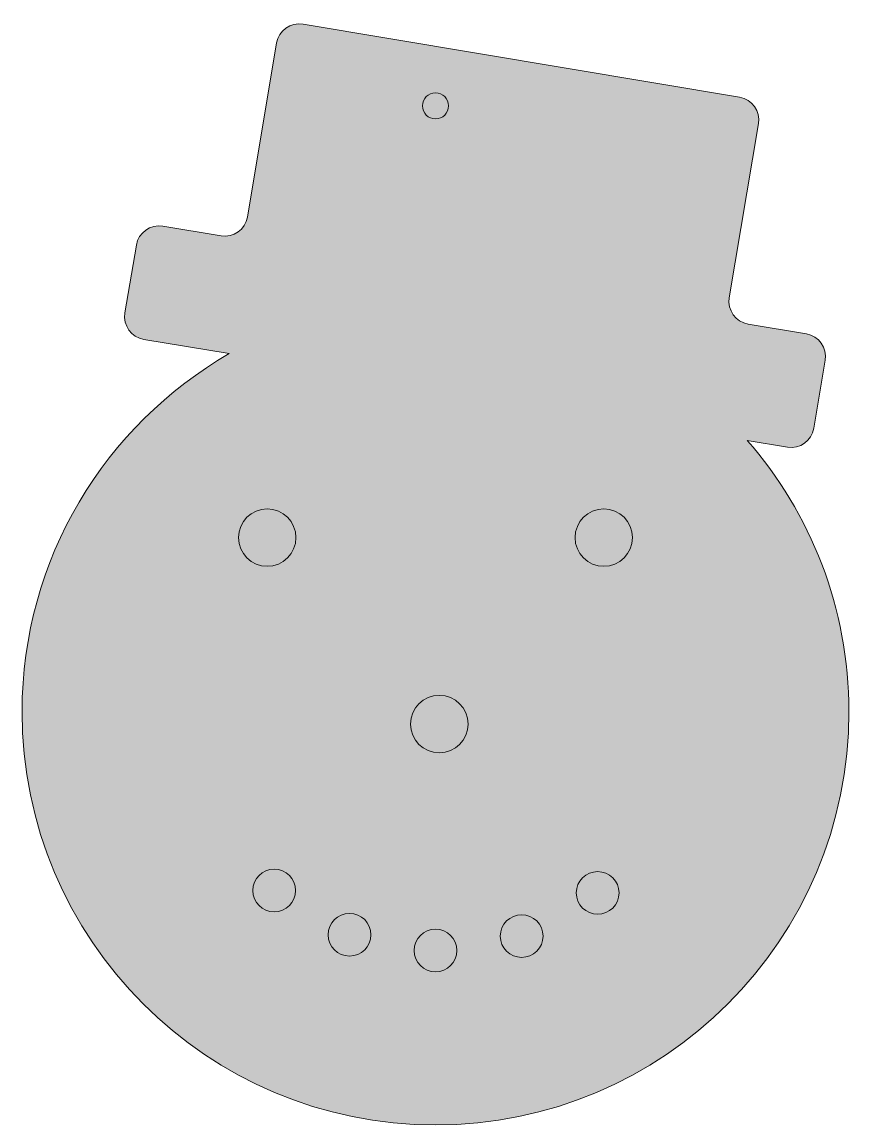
# Model space of a CAD drawing. Header units: millimetres. Extents: x 0 to 36, y -48.1 to -0.1.
import ezdxf

# ---------------------------------------------------------------- set-up
doc = ezdxf.new("R2010")
doc.units = ezdxf.units.MM
doc.header["$MEASUREMENT"] = 0
doc.layers.add('Layer 1', color=7, linetype='Continuous', lineweight=0)

# ---------------------------------------------------------------- blocks, each defined once
blk = doc.blocks.new('Block_0')
at = {"layer": 'Layer 1', "true_color": 0x231f20, "transparency": 33554687}
h = blk.add_hatch(color=250, dxfattribs=at)
h.dxf.hatch_style = 2
edge = h.paths.add_edge_path()
edge.add_arc((18, -3.725), 0.568, 0, 360)
at = {"layer": 'Layer 1', "true_color": 0x1c75bc, "transparency": 33554687}
h = blk.add_hatch(color=152, dxfattribs=at)
h.dxf.hatch_style = 2
edge = h.paths.add_edge_path()
edge.add_arc((10.672, -22.529), 1.251, 0, 360)
h = blk.add_hatch(color=152, dxfattribs=at)
h.dxf.hatch_style = 2
edge = h.paths.add_edge_path()
edge.add_arc((25.328, -22.529), 1.251, 0, 360)
at = {"layer": 'Layer 1', "true_color": 0xf7941d, "transparency": 33554687}
h = blk.add_hatch(color=30, dxfattribs=at)
h.dxf.hatch_style = 2
edge = h.paths.add_edge_path()
edge.add_arc((18.165, -30.651), 1.251, 0, 360)
at = {"layer": 'Layer 1', "true_color": 0x231f20, "transparency": 33554687}
h = blk.add_hatch(color=250, dxfattribs=at)
h.dxf.hatch_style = 2
edge = h.paths.add_edge_path()
edge.add_arc((10.979, -37.902), 0.93, 0, 360)
h = blk.add_hatch(color=250, dxfattribs=at)
h.dxf.hatch_style = 2
edge = h.paths.add_edge_path()
edge.add_arc((25.06, -38.007), 0.93, 0, 360)
h = blk.add_hatch(color=250, dxfattribs=at)
h.dxf.hatch_style = 2
edge = h.paths.add_edge_path()
edge.add_arc((14.259, -39.828), 0.93, 0, 360)
h = blk.add_hatch(color=250, dxfattribs=at)
h.dxf.hatch_style = 2
edge = h.paths.add_edge_path()
edge.add_arc((21.751, -39.885), 0.93, 0, 360)
h = blk.add_hatch(color=250, dxfattribs=at)
h.dxf.hatch_style = 2
edge = h.paths.add_edge_path()
edge.add_arc((18, -40.517), 0.93, 0, 360)
at = {"layer": 'Layer 1'}
for centre, radius in [((18, -3.725), 0.568), ((10.672, -22.529), 1.251), ((25.328, -22.529), 1.251), ((18.165, -30.651), 1.251), ((10.979, -37.902), 0.93), ((25.06, -38.007), 0.93), ((14.259, -39.828), 0.93), ((21.751, -39.885), 0.93), ((18, -40.517), 0.93)]:
    blk.add_circle(centre, radius, dxfattribs=at)

msp = doc.modelspace()

# ---------------------------------------------------------------- hatches: boundary and pattern name
at = {"layer": 'Layer 1', "true_color": 0xd1d3d4, "transparency": 33554687}
h = msp.add_hatch(color=254, dxfattribs=at)
h.dxf.hatch_style = 2
edge = h.paths.add_edge_path()
edge.add_spline(control_points=[(31.572, -18.296), (31.572, -18.296), (33.321, -18.589), (33.321, -18.589), (33.863, -18.68), (34.381, -18.31), (34.472, -17.768), (34.472, -17.768), (34.968, -14.808), (34.968, -14.808), (35.059, -14.265), (34.689, -13.747), (34.147, -13.656), (34.147, -13.656), (31.612, -13.232), (31.612, -13.232), (31.07, -13.141), (30.7, -12.623), (30.791, -12.08), (30.791, -12.08), (32.061, -4.5), (32.061, -4.5), (32.152, -3.957), (31.782, -3.439), (31.24, -3.348), (31.24, -3.348), (12.235, -0.165), (12.235, -0.165), (11.692, -0.074), (11.174, -0.444), (11.083, -0.986), (11.083, -0.986), (9.814, -8.567), (9.814, -8.567), (9.723, -9.109), (9.205, -9.479), (8.662, -9.388), (8.662, -9.388), (6.127, -8.964), (6.127, -8.964), (5.585, -8.873), (5.067, -9.242), (4.976, -9.785), (4.976, -9.785), (4.48, -12.745), (4.48, -12.745), (4.389, -13.287), (4.759, -13.805), (5.301, -13.896), (5.301, -13.896), (9.014, -14.518), (9.014, -14.518), (3.628, -17.629), (0, -23.445), (0, -30.112), (0, -40.053), (8.059, -48.112), (18, -48.112), (27.941, -48.112), (36, -40.053), (36, -30.112), (36, -25.589), (34.328, -21.458), (31.572, -18.296)], knot_values=[0, 0, 0, 0, 1, 1, 1, 2, 2, 2, 3, 3, 3, 4, 4, 4, 5, 5, 5, 6, 6, 6, 7, 7, 7, 8, 8, 8, 9, 9, 9, 10, 10, 10, 11, 11, 11, 12, 12, 12, 13, 13, 13, 14, 14, 14, 15, 15, 15, 16, 16, 16, 17, 17, 17, 18, 18, 18, 19, 19, 19, 20, 20, 20, 21, 21, 21, 21], degree=3, periodic=0)

# ---------------------------------------------------------------- linework, layer by layer
at = {"layer": 'Layer 1'}
msp.add_open_spline([(31.572, -18.296), (31.572, -18.296), (33.321, -18.589), (33.321, -18.589), (33.863, -18.68), (34.381, -18.31), (34.472, -17.768), (34.472, -17.768), (34.968, -14.808), (34.968, -14.808), (35.059, -14.265), (34.689, -13.747), (34.147, -13.656), (34.147, -13.656), (31.612, -13.232), (31.612, -13.232), (31.07, -13.141), (30.7, -12.623), (30.791, -12.08), (30.791, -12.08), (32.061, -4.5), (32.061, -4.5), (32.152, -3.957), (31.782, -3.439), (31.24, -3.348), (31.24, -3.348), (12.235, -0.165), (12.235, -0.165), (11.692, -0.074), (11.174, -0.444), (11.083, -0.986), (11.083, -0.986), (9.814, -8.567), (9.814, -8.567), (9.723, -9.109), (9.205, -9.479), (8.662, -9.388), (8.662, -9.388), (6.127, -8.964), (6.127, -8.964), (5.585, -8.873), (5.067, -9.242), (4.976, -9.785), (4.976, -9.785), (4.48, -12.745), (4.48, -12.745), (4.389, -13.287), (4.759, -13.805), (5.301, -13.896), (5.301, -13.896), (9.014, -14.518), (9.014, -14.518), (3.628, -17.629), (0, -23.445), (0, -30.112), (0, -40.053), (8.059, -48.112), (18, -48.112), (27.941, -48.112), (36, -40.053), (36, -30.112), (36, -25.589), (34.328, -21.458), (31.572, -18.296)], degree=3, knots=[0, 0, 0, 0, 1, 1, 1, 2, 2, 2, 3, 3, 3, 4, 4, 4, 5, 5, 5, 6, 6, 6, 7, 7, 7, 8, 8, 8, 9, 9, 9, 10, 10, 10, 11, 11, 11, 12, 12, 12, 13, 13, 13, 14, 14, 14, 15, 15, 15, 16, 16, 16, 17, 17, 17, 18, 18, 18, 19, 19, 19, 20, 20, 20, 21, 21, 21, 21], dxfattribs=at)

# ---------------------------------------------------------------- block references
msp.add_blockref('Block_0', (0, 0), dxfattribs=at)

doc.saveas('drawing.dxf')
